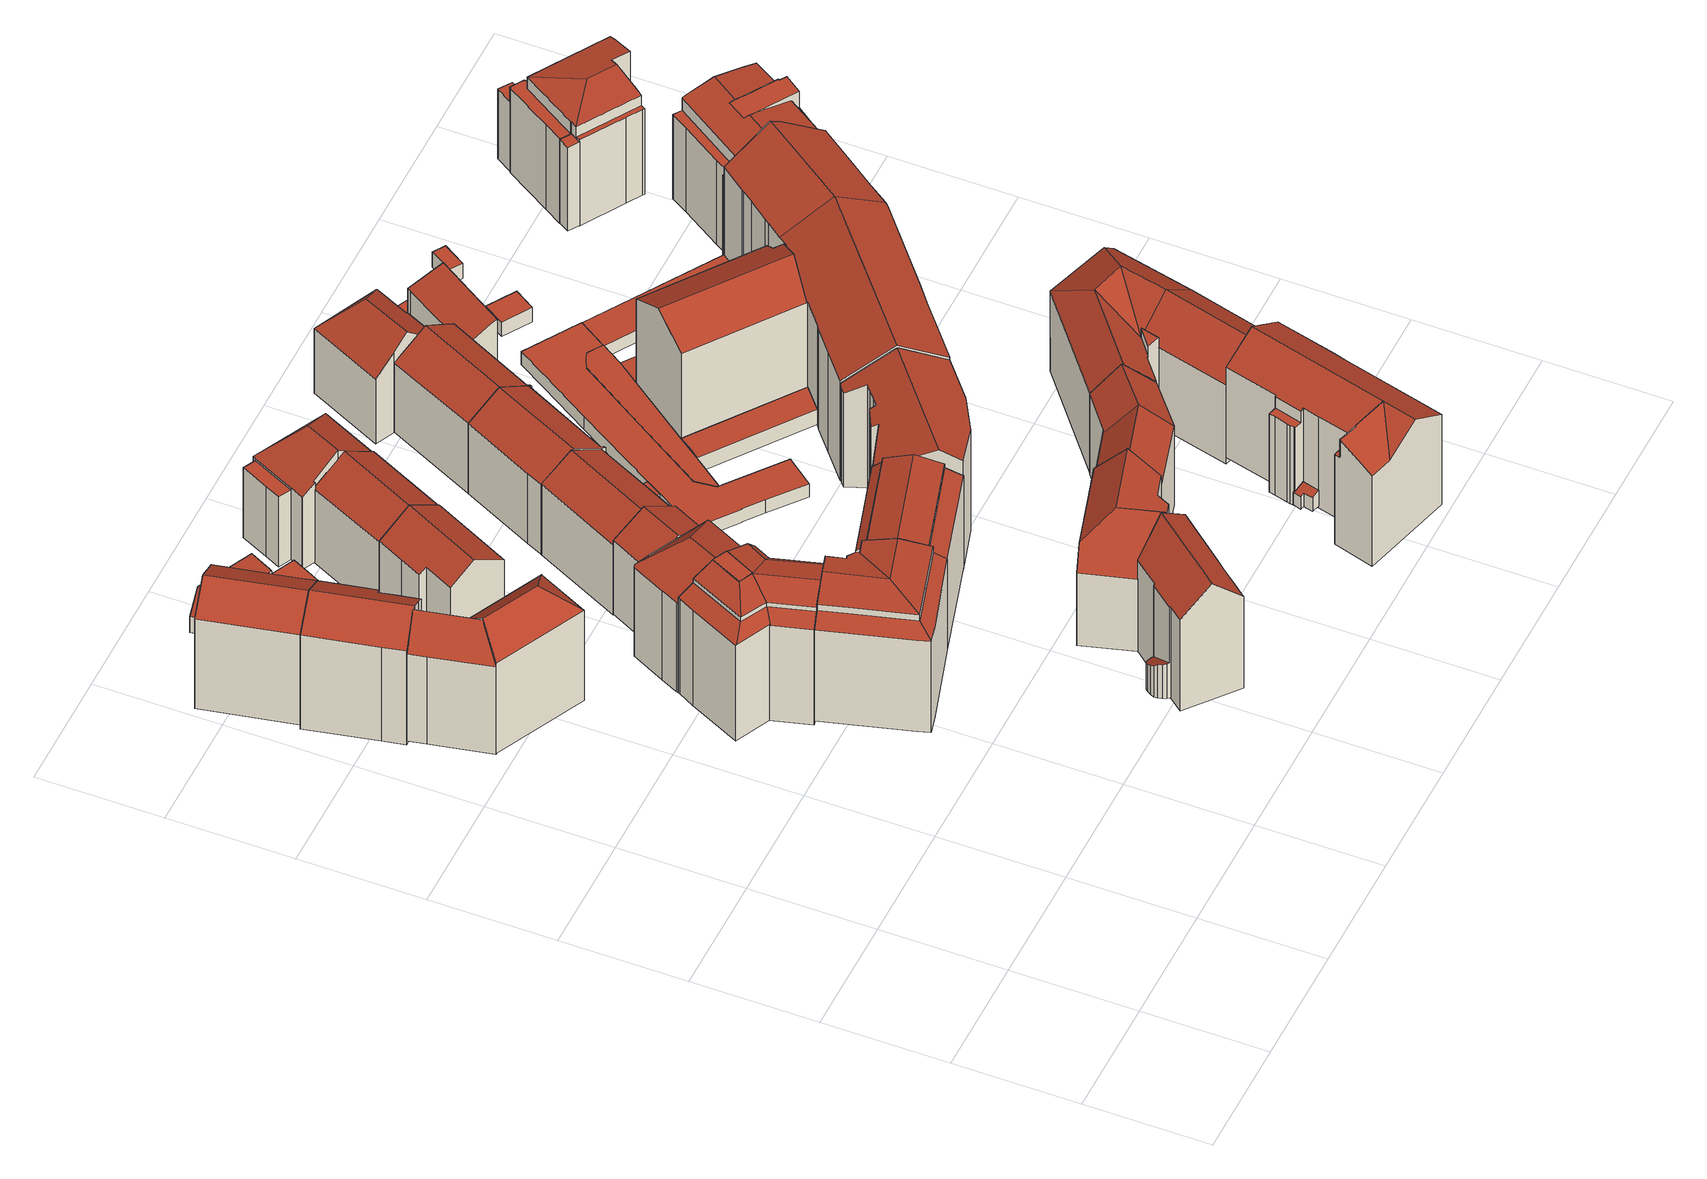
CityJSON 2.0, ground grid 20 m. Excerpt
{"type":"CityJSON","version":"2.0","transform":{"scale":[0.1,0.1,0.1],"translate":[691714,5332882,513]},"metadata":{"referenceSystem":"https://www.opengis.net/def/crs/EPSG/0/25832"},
"CityObjects":{
"building1":{"type":"Building","attributes":{"Gemeindeschluessel":"09162000","HoeheDach":"536.897","HoeheGrund":"514.763","Methode":"2000","NiedrigsteTraufeDesGebaeudes":"532.019","Geometrietyp2DReferenz":"3000","function":"31001_9998","roofType":"3100","measuredHeight":22.13,"storeysAboveGround":6},"geometry":[{"type":"MultiSurface","lod":"2","boundaries":[[[0,1,2,3]],[[4,2,1,5,6,7,8]],[[9,10,11,12]],[[13,14,10,9]],[[12,11,15,16]],[[16,15,5,1,0]],[[17,13,9,12,16,0,3,18,19]],[[5,15,11,10,14,6]],[[19,8,7,17]],[[17,7,6,14,13]],[[18,4,8,19]],[[3,2,4,18]]],"semantics":{"surfaces":[{"type":"WallSurface"},{"type":"RoofSurface"},{"type":"GroundSurface"}],"values":[0,1,0,0,0,0,2,1,0,0,0,0]}}]},
"building2":{"type":"Building","attributes":{"Gemeindeschluessel":"09162000","HoeheDach":"536.087","HoeheGrund":"514.000","Methode":"1000","NiedrigsteTraufeDesGebaeudes":"532.556","Geometrietyp2DReferenz":"3000","function":"31001_1000","roofType":"3100","measuredHeight":22.09,"storeysAboveGround":6},"geometry":[{"type":"MultiSurface","lod":"2","boundaries":[[[20,21,22,23]],[[24,25,26,27]],[[28,29,30,31]],[[32,33,34,35,36,37]],[[20,38,39,40,41,21]],[[42,43,44,22,21,41,33,32]],[[27,26,45,46]],[[47,43,42,48]],[[35,34,25,24]],[[46,28,31,39,38,20,23,49,47,48,37,36,35,24,27]],[[41,40,30,29,45,26,25,34,33]],[[46,45,29,28]],[[47,49,23,22,44,43]],[[31,30,40,39]],[[48,42,32,37]]],"semantics":{"surfaces":[{"type":"WallSurface"},{"type":"RoofSurface"},{"type":"GroundSurface"}],"values":[0,0,0,0,0,1,0,0,0,2,1,0,0,0,0]}}]},
"building3":{"type":"Building","attributes":{"Gemeindeschluessel":"09162000","HoeheDach":"535.970","HoeheGrund":"514.757","Methode":"1000","NiedrigsteTraufeDesGebaeudes":"532.513","Geometrietyp2DReferenz":"3000","function":"31001_1000","roofType":"3100","measuredHeight":21.21,"storeysAboveGround":6},"geometry":[{"type":"MultiSurface","lod":"2","boundaries":[[[50,32,51,52]],[[51,32,53,54,34]],[[55,52,51,34,56]],[[57,56,34,54]],[[57,54,53,58,59]],[[55,59,58,50,52]],[[59,55,56,57]],[[53,32,50,58]]],"semantics":{"surfaces":[{"type":"RoofSurface"},{"type":"WallSurface"},{"type":"GroundSurface"}],"values":[0,1,0,1,2,1,1,1]}}]},
"building4":{"type":"Building","attributes":{"Gemeindeschluessel":"09162000","HoeheDach":"537.182","HoeheGrund":"515.040","Methode":"1000","NiedrigsteTraufeDesGebaeudes":"532.743","Geometrietyp2DReferenz":"3000","function":"31001_9998","roofType":"3200","measuredHeight":22.14,"storeysAboveGround":4},"geometry":[{"type":"MultiSurface","lod":"2","boundaries":[[[60,61,62,63,64,65,66]],[[66,67,68,60]],[[61,69,70,62]],[[60,68,69,61]],[[68,71,72,70,69]],[[71,73,74,72]],[[68,67,73,71]],[[70,72,74,64,63,62]],[[73,67,66,65,64,74]]],"semantics":{"surfaces":[{"type":"GroundSurface"},{"type":"WallSurface"},{"type":"RoofSurface"}],"values":[0,1,1,1,2,2,2,1,1]}}]},
"building5":{"type":"Building","attributes":{"Gemeindeschluessel":"09162000","HoeheDach":"537.230","HoeheGrund":"514.926","Methode":"2000","NiedrigsteTraufeDesGebaeudes":"533.669","Geometrietyp2DReferenz":"3000","function":"31001_1000","roofType":"3100","measuredHeight":22.3,"storeysAboveGround":6},"geometry":[{"type":"MultiSurface","lod":"2","boundaries":[[[75,76,77,78]],[[79,80,81,82,83,84,85,86,87,88,89]],[[90,91,92,93,94]],[[95,96,97,98]],[[99,88,87,97]],[[93,100,101,102,94]],[[86,85,103,98]],[[104,105,106,107]],[[90,94,102,107,108]],[[109,110,84,83]],[[76,75,92,91]],[[97,87,86,98]],[[105,95,98,106]],[[111,112,113,114]],[[103,85,84,110]],[[78,77,80,79]],[[109,83,82,115]],[[93,92,75,78,79,89,111,114,100]],[[114,113,96,95,105,104,101,100]],[[111,89,88,99,112]],[[106,98,109,115]],[[101,104,107,102]],[[98,103,110,109]],[[107,106,115,108]],[[108,115,82,81]],[[76,91,90,108,81,80,77]],[[96,113,112,99,97]]],"semantics":{"surfaces":[{"type":"WallSurface"},{"type":"RoofSurface"},{"type":"GroundSurface"}],"values":[0,0,0,1,1,0,0,0,1,0,0,1,1,0,1,0,1,2,0,0,1,1,0,0,0,1,1]}}]},
"building6":{"type":"Building","attributes":{"Gemeindeschluessel":"09162000","HoeheDach":"536.987","HoeheGrund":"515.660","Methode":"2000","NiedrigsteTraufeDesGebaeudes":"533.728","Geometrietyp2DReferenz":"3000","function":"31001_1000","roofType":"3100","measuredHeight":21.33,"storeysAboveGround":6},"geometry":[{"type":"MultiSurface","lod":"2","boundaries":[[[116,117,118,119,120,101]],[[118,121,122,123,124,125]],[[126,127,122,121,118,117]],[[128,125,129,130,131,132]],[[119,118,125,128,132,120]],[[133,134,135,136]],[[130,129,137,138,139,135,134,140,131]],[[141,140,134,133]],[[142,123,122,127,143,144,145,146,147]],[[137,148,147,146,149,150]],[[151,142,147,148,137,129]],[[152,153,143,127,126,117]],[[136,135,139,154]],[[101,120,132,131,140,141,155,156,157]],[[158,152,117,116,101,157]],[[124,123,142,151,129,125]],[[138,137,150,159,154,139]],[[153,152,158,157,156,155,141,133,136,154,159,150,149,146,145,144,143]]],"semantics":{"surfaces":[{"type":"RoofSurface"},{"type":"WallSurface"},{"type":"GroundSurface"}],"values":[0,1,0,0,1,1,0,1,1,1,0,1,1,1,1,0,1,2]}}]},
"building7":{"type":"Building","attributes":{"Gemeindeschluessel":"09162000","HoeheDach":"516.290","HoeheGrund":"513.870","Methode":"1000","NiedrigsteTraufeDesGebaeudes":"516.290","Geometrietyp2DReferenz":"3000","function":"31001_2000","roofType":"1000","measuredHeight":2.42},"geometry":[{"type":"MultiSurface","lod":"2","boundaries":[[[160,161,162,163]],[[164,165,166,167]],[[168,169,165,164]],[[170,166,165,169,162,161,171,172]],[[173,170,172,174]],[[163,162,169,168]],[[174,172,171,175]],[[163,168,164,167,173,174,175,160]],[[175,171,161,160]],[[173,167,166,170]]],"semantics":{"surfaces":[{"type":"WallSurface"},{"type":"RoofSurface"},{"type":"GroundSurface"}],"values":[0,0,0,1,0,0,0,2,0,0]}}]},
"building8":{"type":"Building","attributes":{"Gemeindeschluessel":"09162000","HoeheDach":"517.380","HoeheGrund":"514.873","Methode":"2000","NiedrigsteTraufeDesGebaeudes":"517.380","Geometrietyp2DReferenz":"3000","function":"31001_2000","roofType":"1000","measuredHeight":2.51},"geometry":[{"type":"MultiSurface","lod":"2","boundaries":[[[176,177,178,179]],[[180,181,182,183]],[[178,177,182,181,184,185]],[[186,187,180,183,176,179]],[[187,184,181,180]],[[186,185,184,187]],[[179,178,185,186]],[[183,182,177,176]]],"semantics":{"surfaces":[{"type":"WallSurface"},{"type":"RoofSurface"},{"type":"GroundSurface"}],"values":[0,0,1,2,0,0,0,0]}}]},
"building9":{"type":"Building","attributes":{"Gemeindeschluessel":"09162000","HoeheDach":"536.790","HoeheGrund":"514.929","Methode":"2000","NiedrigsteTraufeDesGebaeudes":"532.441","Geometrietyp2DReferenz":"3000","function":"31001_1000","roofType":"3200","measuredHeight":21.86,"storeysAboveGround":6},"geometry":[{"type":"MultiSurface","lod":"2","boundaries":[[[188,189,190,191,192]],[[193,194,195,196]],[[197,198,199,200,195,194,201]],[[202,203,200,199,204]],[[198,191,190,204,199]],[[205,206,207,89]],[[207,206,192,191,198,197]],[[79,193,196,203,202,189,188,205,89]],[[79,89,207,197,201]],[[188,192,206,205]],[[202,204,190,189]],[[79,201,194,193]],[[196,195,200,203]]],"semantics":{"surfaces":[{"type":"WallSurface"},{"type":"RoofSurface"},{"type":"GroundSurface"}],"values":[0,0,1,0,1,0,1,2,0,0,0,0,0]}}]},
"building10":{"type":"Building","attributes":{"Gemeindeschluessel":"09162000","HoeheDach":"518.102","HoeheGrund":"514.985","Methode":"2000","NiedrigsteTraufeDesGebaeudes":"517.898","Geometrietyp2DReferenz":"3000","function":"31001_2000","roofType":"1000","measuredHeight":3.12,"storeysAboveGround":1},"geometry":[{"type":"MultiSurface","lod":"2","boundaries":[[[208,209,210,211]],[[212,213,214,215]],[[211,210,216,217]],[[215,214,218,219]],[[220,221,222,223]],[[219,218,209,208]],[[223,222,213,212]],[[217,216,221,220]],[[221,216,213,222]],[[219,208,211,217,220,223,212,215]],[[210,209,218,214,213,216]]],"semantics":{"surfaces":[{"type":"WallSurface"},{"type":"RoofSurface"},{"type":"GroundSurface"}],"values":[0,0,0,0,0,0,0,0,1,2,1]}}]},
"building11":{"type":"Building","attributes":{"Gemeindeschluessel":"09162000","HoeheDach":"533.094","HoeheGrund":"513.880","Methode":"1000","NiedrigsteTraufeDesGebaeudes":"529.509","Geometrietyp2DReferenz":"3000","function":"31001_1000","roofType":"3100","measuredHeight":19.21,"storeysAboveGround":5},"geometry":[{"type":"MultiSurface","lod":"2","boundaries":[[[224,225,226,168]],[[227,228,229,230,163,231]],[[232,233,234,235,224,168,163,230,229]],[[236,228,227,237]],[[233,232,236,237,238,234]],[[229,228,236,232]],[[237,227,231,226,225,239,238]],[[168,226,231,163]],[[234,238,239,235]],[[235,239,225,224]]],"semantics":{"surfaces":[{"type":"WallSurface"},{"type":"GroundSurface"},{"type":"RoofSurface"}],"values":[0,0,1,2,0,0,2,0,0,0]}}]},
"building12":{"type":"Building","attributes":{"Gemeindeschluessel":"09162000","HoeheDach":"517.381","HoeheGrund":"514.829","Methode":"1000","NiedrigsteTraufeDesGebaeudes":"517.381","Geometrietyp2DReferenz":"3000","function":"31001_2000","roofType":"1000","measuredHeight":2.55},"geometry":[{"type":"MultiSurface","lod":"2","boundaries":[[[240,241,182,242]],[[243,242,182,181]],[[244,245,241,240]],[[241,245,181,182]],[[243,244,240,242]],[[243,181,245,244]]],"semantics":{"surfaces":[{"type":"WallSurface"},{"type":"RoofSurface"},{"type":"GroundSurface"}],"values":[0,0,0,1,2,0]}}]},
"building13":{"type":"Building","attributes":{"Gemeindeschluessel":"09162000","HoeheDach":"538.991","HoeheGrund":"516.060","Methode":"2000","NiedrigsteTraufeDesGebaeudes":"519.918","Geometrietyp2DReferenz":"3000","function":"31001_1000","roofType":"3100","measuredHeight":22.93,"storeysAboveGround":6},"geometry":[{"type":"MultiSurface","lod":"2","boundaries":[[[246,247,248,249]],[[250,251,252,253,254,255]],[[256,257,258,259,252,251,250,260,261,262,263,264]],[[265,266,267,268,269,270]],[[250,255,271,272,273,274,260]],[[275,276,265,270,277,278]],[[279,280,247,246]],[[249,248,281,282]],[[283,261,260,274]],[[284,285,286,287]],[[288,289,290,291]],[[275,278,292,293]],[[294,295,273,272]],[[266,265,276,275,293,296,297,298,299,300,301,288,291,284,287,279,246,249,282,294,272,271,255,254,253,302,267]],[[292,278,277,270,269,268,259,258,257,256]],[[291,290,285,284]],[[282,281,295,294]],[[289,303,283,274,273,295,281,248,247,280,286,285,290]],[[301,303,289,288]],[[296,293,292,256,264,297]],[[287,286,280,279]],[[259,268,267,302,253,252]],[[300,299,262,261,283,303,301]],[[264,263,262,299,298,297]]],"semantics":{"surfaces":[{"type":"WallSurface"},{"type":"RoofSurface"},{"type":"GroundSurface"}],"values":[0,0,1,0,0,0,0,0,0,0,0,0,0,2,1,0,0,1,0,0,0,0,0,0]}}]},
"building14":{"type":"Building","attributes":{"Gemeindeschluessel":"09162000","HoeheDach":"533.007","HoeheGrund":"515.042","Methode":"1000","NiedrigsteTraufeDesGebaeudes":"529.616","Geometrietyp2DReferenz":"3000","function":"31001_1000","roofType":"3100","measuredHeight":17.96,"storeysAboveGround":5},"geometry":[{"type":"MultiSurface","lod":"2","boundaries":[[[304,305,306,307,308]],[[305,309,310,306]],[[311,312,310,309,313]],[[313,309,305,304]],[[311,313,304,308]],[[308,307,312,311]],[[306,310,312,307]]],"semantics":{"surfaces":[{"type":"WallSurface"},{"type":"RoofSurface"},{"type":"GroundSurface"}],"values":[0,1,0,0,2,0,1]}}]},
"building15":{"type":"Building","attributes":{"Gemeindeschluessel":"09162000","HoeheDach":"533.030","HoeheGrund":"514.584","Methode":"2000","NiedrigsteTraufeDesGebaeudes":"529.212","Geometrietyp2DReferenz":"3000","function":"31001_1000","roofType":"3100","measuredHeight":18.45,"storeysAboveGround":5},"geometry":[{"type":"MultiSurface","lod":"2","boundaries":[[[314,315,316,317]],[[317,318,319,314]],[[320,321,319,318]],[[322,323,321,320]],[[314,319,321,323,315]],[[323,322,316,315]],[[318,317,316,322,320]]],"semantics":{"surfaces":[{"type":"GroundSurface"},{"type":"WallSurface"},{"type":"RoofSurface"}],"values":[0,1,2,2,1,1,1]}}]},
"building16":{"type":"Building","attributes":{"Gemeindeschluessel":"09162000","HoeheDach":"536.990","HoeheGrund":"515.680","Methode":"2000","NiedrigsteTraufeDesGebaeudes":"533.712","Geometrietyp2DReferenz":"3000","function":"31001_1000","roofType":"3100","measuredHeight":21.31,"storeysAboveGround":6},"geometry":[{"type":"MultiSurface","lod":"2","boundaries":[[[324,325,326,142]],[[327,328,329,330]],[[331,145,332,143,127,333,324,142,328,327,334,146]],[[143,332,145,331,146,335,336,337,338,339,340,341,342,343]],[[342,344,345,343]],[[146,334,346,335]],[[336,347,348,337]],[[325,349,344,342,341,340,339,338,350,330,329,326]],[[349,325,324,333]],[[142,326,329,328]],[[343,345,127,143]],[[334,327,330,350,348,347,346]],[[337,348,350,338]],[[127,345,344,349,333]],[[335,346,347,336]]],"semantics":{"surfaces":[{"type":"RoofSurface"},{"type":"WallSurface"},{"type":"GroundSurface"}],"values":[0,1,1,2,1,1,1,1,1,0,1,0,1,0,1]}}]},
"building17":{"type":"Building","attributes":{"Gemeindeschluessel":"09162000","HoeheDach":"538.720","HoeheGrund":"516.050","Methode":"2000","NiedrigsteTraufeDesGebaeudes":"530.339","Geometrietyp2DReferenz":"3000","function":"31001_1000","roofType":"3100","measuredHeight":22.67,"storeysAboveGround":6},"geometry":[{"type":"MultiSurface","lod":"2","boundaries":[[[351,352,353,354,355,356,357,358,359]],[[360,361,362,363]],[[364,365,366,367,351,359]],[[368,369,370,371,372,373,374,375,376,360,363,377,378,379,380,381]],[[368,355,354,369]],[[359,358,357,382,383,384]],[[376,375,374,366,365,364,361,360]],[[356,381,380,379,382,357]],[[371,370,369,354,353,352]],[[381,356,355,368]],[[362,384,383,382,379,378,377,363]],[[351,367,366,374,373,372,371,352]],[[361,364,359,384,362]]],"semantics":{"surfaces":[{"type":"RoofSurface"},{"type":"WallSurface"},{"type":"GroundSurface"}],"values":[0,1,0,2,1,0,1,1,1,1,1,1,0]}}]},
"building18":{"type":"Building","attributes":{"Gemeindeschluessel":"09162000","HoeheDach":"532.137","HoeheGrund":"514.780","Methode":"1000","NiedrigsteTraufeDesGebaeudes":"528.728","Geometrietyp2DReferenz":"3000","function":"31001_1000","roofType":"3100","measuredHeight":17.36,"storeysAboveGround":5},"geometry":[{"type":"MultiSurface","lod":"2","boundaries":[[[385,386,387,388,389]],[[390,391,392,385,389,393]],[[393,389,388,394]],[[391,395,396,397,398,392]],[[395,391,390,393,394,399,400,396]],[[392,398,397,386,385]],[[386,397,396,400,399,387]],[[394,388,387,399]]],"semantics":{"surfaces":[{"type":"RoofSurface"},{"type":"WallSurface"},{"type":"GroundSurface"}],"values":[0,1,1,1,2,0,1,1]}}]},
"building19":{"type":"Building","attributes":{"Gemeindeschluessel":"09162000","HoeheDach":"533.800","HoeheGrund":"514.764","Methode":"2000","NiedrigsteTraufeDesGebaeudes":"528.570","Geometrietyp2DReferenz":"3000","function":"31001_1000","roofType":"3200","measuredHeight":19.04,"storeysAboveGround":5},"geometry":[{"type":"MultiSurface","lod":"2","boundaries":[[[401,402,403,404,405]],[[406,407,408,409]],[[410,411,412,413]],[[414,415,416,417]],[[413,412,407,406]],[[409,408,418,419,420]],[[421,422,423,424]],[[420,419,422,421]],[[425,422,419]],[[417,416,426,427]],[[426,416,415,428,425,419,418,403,402,429]],[[414,424,423,428,415]],[[405,404,411,410]],[[427,426,429,430]],[[414,417,427,430,401,405,410,413,406,409,420,421,424]],[[430,429,402,401]],[[404,403,418,408]],[[423,422,425,428]],[[404,408,407,412,411]]],"semantics":{"surfaces":[{"type":"WallSurface"},{"type":"RoofSurface"},{"type":"GroundSurface"}],"values":[0,0,0,0,0,0,0,0,1,0,1,0,0,0,2,0,0,1,1]}}]},
"building20":{"type":"Building","attributes":{"Gemeindeschluessel":"09162000","HoeheDach":"532.118","HoeheGrund":"514.750","Methode":"1000","NiedrigsteTraufeDesGebaeudes":"528.565","Geometrietyp2DReferenz":"3000","function":"31001_1000","roofType":"3100","measuredHeight":17.37,"storeysAboveGround":5},"geometry":[{"type":"MultiSurface","lod":"2","boundaries":[[[431,432,433,434,435,436]],[[437,438,439,440]],[[441,442,443,444,445,446,447,396,448,399,394,437,440,435,434,433]],[[433,432,449,441]],[[450,451,452,453,454,455,456,449,432,431,457]],[[458,457,431,436,439,438,459]],[[441,449,456,442]],[[394,459,438,437]],[[445,453,452,446]],[[447,451,450,396]],[[443,455,454,444]],[[448,396,450,457,458,399]],[[399,458,459,394]],[[440,439,436,435]],[[444,454,453,445]],[[446,452,451,447]],[[442,456,455,443]]],"semantics":{"surfaces":[{"type":"WallSurface"},{"type":"GroundSurface"},{"type":"RoofSurface"}],"values":[0,0,1,0,2,2,0,0,0,0,0,0,0,0,0,0,0]}}]},
"building21":{"type":"Building","attributes":{"Gemeindeschluessel":"09162000","HoeheDach":"517.237","HoeheGrund":"514.837","Methode":"1000","NiedrigsteTraufeDesGebaeudes":"517.237","Geometrietyp2DReferenz":"3000","function":"31001_2000","roofType":"1000","measuredHeight":2.4,"storeysAboveGround":1},"geometry":[{"type":"MultiSurface","lod":"2","boundaries":[[[460,461,462,463]],[[464,462,461,465]],[[466,463,462,464]],[[464,465,467,466]],[[465,461,460,467]],[[467,460,463,466]]],"semantics":{"surfaces":[{"type":"RoofSurface"},{"type":"WallSurface"},{"type":"GroundSurface"}],"values":[0,1,1,2,1,1]}}]},
"building22":{"type":"Building","attributes":{"Gemeindeschluessel":"09162000","HoeheDach":"538.400","HoeheGrund":"514.940","Methode":"2000","NiedrigsteTraufeDesGebaeudes":"533.297","Geometrietyp2DReferenz":"3000","function":"31001_1000","roofType":"3100","measuredHeight":23.46,"storeysAboveGround":6},"geometry":[{"type":"MultiSurface","lod":"2","boundaries":[[[468,469,470,471,472,473]],[[474,475,476,477]],[[478,479,480,481]],[[482,483,475,474]],[[484,485,486,487]],[[488,489,490,491]],[[477,476,492,493]],[[494,495,496,497,498,499,500,501]],[[502,503,504,505,506,507,491,490]],[[499,498,503,502,490,489,472,471,470,492,476,475,483,508,509,510,500]],[[511,509,508,512]],[[500,510,509,511,513,501]],[[481,480,485,484]],[[512,508,483,482]],[[473,472,489,488]],[[487,486,497,496]],[[505,504,479,478]],[[493,492,470,469]],[[478,481,484,487,496,495,494,501,513,511,512,482,474,477,493,469,468,473,488,491,507,506,505]],[[497,486,485,480,479,504,503,498]]],"semantics":{"surfaces":[{"type":"WallSurface"},{"type":"RoofSurface"},{"type":"GroundSurface"}],"values":[0,0,0,0,0,0,0,0,0,1,0,0,0,0,0,0,0,0,2,1]}}]},
"building23":{"type":"Building","attributes":{"Gemeindeschluessel":"09162000","HoeheDach":"536.620","HoeheGrund":"515.970","Methode":"2000","NiedrigsteTraufeDesGebaeudes":"531.572","Geometrietyp2DReferenz":"3000","function":"31001_1000","roofType":"3100","measuredHeight":20.65,"storeysAboveGround":5},"geometry":[{"type":"MultiSurface","lod":"2","boundaries":[[[514,515,516,517]],[[518,519,520,521]],[[521,520,516,515,522]],[[523,524,381,380,379,525,514,517,526,527]],[[380,381,528,529,530,379]],[[524,523,527,519,518,531]],[[530,522,515,514,525,379]],[[524,531,528,381]],[[529,521,522,530]],[[519,527,526,517,516,520]],[[528,531,518,521,529]]],"semantics":{"surfaces":[{"type":"WallSurface"},{"type":"RoofSurface"},{"type":"GroundSurface"}],"values":[0,1,1,2,0,0,0,0,1,0,1]}}]},
"building24":{"type":"Building","attributes":{"Gemeindeschluessel":"09162000","HoeheDach":"520.660","HoeheGrund":"517.610","Methode":"1000","NiedrigsteTraufeDesGebaeudes":"520.007","Geometrietyp2DReferenz":"3000","function":"31001_1000","roofType":"2100","measuredHeight":3.05,"storeysAboveGround":1},"geometry":[{"type":"MultiSurface","lod":"2","boundaries":[[[532,533,534,535]],[[536,537,538,539]],[[540,541,537,536]],[[532,535,542,543,544,540,536,539]],[[538,537,541,545,546,547,534,533]],[[543,546,545,544]],[[535,534,547,542]],[[539,538,533,532]],[[544,545,541,540]],[[542,547,546,543]]],"semantics":{"surfaces":[{"type":"WallSurface"},{"type":"GroundSurface"},{"type":"RoofSurface"}],"values":[0,0,0,1,2,0,0,0,0,0]}}]},
"building25":{"type":"Building","attributes":{"Gemeindeschluessel":"09162000","HoeheDach":"532.139","HoeheGrund":"514.840","Methode":"1000","NiedrigsteTraufeDesGebaeudes":"528.549","Geometrietyp2DReferenz":"3000","function":"31001_1000","roofType":"3100","measuredHeight":17.3,"storeysAboveGround":5},"geometry":[{"type":"MultiSurface","lod":"2","boundaries":[[[431,548,549,436]],[[550,551,432,433]],[[552,553,554,555]],[[434,433,432,431,436,435]],[[548,556,557,558,559,549]],[[552,555,551,550]],[[557,556,554,553]],[[432,551,555,554,556,548,431]],[[435,436,549,559]],[[552,550,433,434,435,559,558,557,553]]],"semantics":{"surfaces":[{"type":"RoofSurface"},{"type":"WallSurface"},{"type":"GroundSurface"}],"values":[0,1,1,1,1,1,1,0,1,2]}}]},
"building26":{"type":"Building","attributes":{"Gemeindeschluessel":"09162000","HoeheDach":"538.650","HoeheGrund":"517.164","Methode":"2000","NiedrigsteTraufeDesGebaeudes":"532.740","Geometrietyp2DReferenz":"3000","function":"31001_1000","roofType":"3100","measuredHeight":21.49,"storeysAboveGround":4},"geometry":[{"type":"MultiSurface","lod":"2","boundaries":[[[560,561,562,563]],[[564,565,566,567,568,569]],[[565,570,571,572,573,574,566]],[[575,576,577]],[[578,572,571,579]],[[580,581,582,583]],[[584,585,586,587]],[[588,589,590,591]],[[580,592,593,594,577,576,595,581]],[[564,569,596,597,598,592,580,583,599,600,601,602,603,560,563,584,587,578,579,604]],[[605,606,562,561,607,608,609,610]],[[574,573,586,585,611,612,613,582,581,595,614]],[[591,615,616,588]],[[600,610,609,601]],[[574,614,575,577,594]],[[605,612,611,606]],[[598,597,589,588,616]],[[578,587,586,573,572]],[[602,608,607,603]],[[598,616,593,592]],[[596,569,568,615,591,590]],[[596,590,589,597]],[[600,599,613,612,605,610]],[[565,564,604,570]],[[574,594,593,616,615,568,567]],[[575,614,595,576]],[[566,574,567]],[[584,563,562,606,611,585]],[[579,571,570,604]],[[583,582,613,599]],[[601,609,608,602]],[[603,607,561,560]]],"semantics":{"surfaces":[{"type":"WallSurface"},{"type":"RoofSurface"},{"type":"GroundSurface"}],"values":[0,0,1,1,0,0,0,1,0,2,1,1,0,0,0,0,0,0,0,0,0,0,0,0,1,0,1,0,0,0,0,0]}}]},
"building27":{"type":"Building","attributes":{"Gemeindeschluessel":"09162000","HoeheDach":"517.144","HoeheGrund":"514.470","Methode":"2000","NiedrigsteTraufeDesGebaeudes":"517.142","Geometrietyp2DReferenz":"3000","function":"31001_2000","roofType":"1000","measuredHeight":2.67},"geometry":[{"type":"MultiSurface","lod":"2","boundaries":[[[617,618,619,620,621,622,623,624]],[[625,626,627,628,629,630]],[[631,632,633,634,635,636]],[[637,638,636,635]],[[639,640,641,642]],[[643,644,645,646,647,648]],[[649,640,639,650,628,627]],[[633,632,624,623]],[[651,652,653,654,619,618,617,624,632,631,636,638,655,656,657,641,640,649,627,626,625,645,644,643]],[[642,658,659,660,637,635,634,633,623,622,621,620,661,662,663,664,648,647,646,630,629,628,650,639]],[[664,663,662,653,652,651,643,648]],[[646,645,625,630]],[[620,619,654,661]],[[637,660,659,656,655,638]],[[661,654,653,662]],[[658,642,641,657,656,659]]],"semantics":{"surfaces":[{"type":"WallSurface"},{"type":"RoofSurface"},{"type":"GroundSurface"}],"values":[0,0,0,0,0,0,0,0,1,2,0,0,0,0,0,0]}}]},
"building28":{"type":"Building","attributes":{"Gemeindeschluessel":"09162000","HoeheDach":"517.160","HoeheGrund":"514.290","Methode":"1000","NiedrigsteTraufeDesGebaeudes":"517.160","Geometrietyp2DReferenz":"3000","function":"51009_1610","roofType":"1000","measuredHeight":2.87},"geometry":[{"type":"MultiSurface","lod":"2","boundaries":[[[665,666,667,668]],[[668,667,669,670]],[[671,672,673,674]],[[675,676,677,678]],[[679,680,675,678,665,668,670,681,682,683,671,674]],[[679,684,685,680]],[[686,687,672,671,683,682]],[[674,673,684,679]],[[678,677,666,665]],[[669,688,686,682,681,670]],[[680,685,676,675]],[[667,666,677,676,685,684,673,672,687,686,688,669]]],"semantics":{"surfaces":[{"type":"WallSurface"},{"type":"GroundSurface"},{"type":"RoofSurface"}],"values":[0,0,0,0,1,0,0,0,0,0,0,2]}}]},
"building29":{"type":"Building","attributes":{"Gemeindeschluessel":"09162000","HoeheDach":"517.282","HoeheGrund":"514.270","Methode":"1000","NiedrigsteTraufeDesGebaeudes":"517.282","Geometrietyp2DReferenz":"3000","function":"51009_1610","roofType":"1000","measuredHeight":3.01},"geometry":[{"type":"MultiSurface","lod":"2","boundaries":[[[689,690,691,675,692,678]],[[693,694,695,696]],[[696,695,689,678]],[[697,694,693,698,675,691]],[[695,694,697,691,690,689]],[[696,678,692,675,698,693]]],"semantics":{"surfaces":[{"type":"WallSurface"},{"type":"RoofSurface"},{"type":"GroundSurface"}],"values":[0,0,0,0,1,2]}}]},
"building30":{"type":"Building","attributes":{"Gemeindeschluessel":"09162000","HoeheDach":"532.860","HoeheGrund":"514.700","Methode":"2000","NiedrigsteTraufeDesGebaeudes":"527.470","Geometrietyp2DReferenz":"3000","function":"31001_1000","roofType":"3200","measuredHeight":18.16,"storeysAboveGround":3},"geometry":[{"type":"MultiSurface","lod":"2","boundaries":[[[699,700,701,702]],[[703,702,701,704,705,706]],[[707,708,709,710]],[[711,712,713,714]],[[715,716,710,709,717,718]],[[715,718,719,720]],[[707,721,714,713,722,708]],[[721,707,710,716,715,720,699,702,703,706,723,711,714]],[[705,704,724,712,725]],[[723,725,712,711]],[[706,705,725,723]],[[720,719,700,699]],[[724,722,713,712]],[[701,700,719,718,717,709,708,722,724,704]]],"semantics":{"surfaces":[{"type":"WallSurface"},{"type":"GroundSurface"},{"type":"RoofSurface"}],"values":[0,0,0,0,0,0,0,1,2,0,0,0,2,2]}}]},
"building31":{"type":"Building","attributes":{"Gemeindeschluessel":"09162000","HoeheDach":"536.450","HoeheGrund":"515.927","Methode":"2000","NiedrigsteTraufeDesGebaeudes":"531.000","Geometrietyp2DReferenz":"3000","function":"31001_9998","roofType":"3100","measuredHeight":20.52,"storeysAboveGround":4},"geometry":[{"type":"MultiSurface","lod":"2","boundaries":[[[726,727,728,729]],[[730,731,726,729,732,733]],[[734,735,727,726]],[[728,727,735]],[[736,737,738,730,733]],[[738,739,731,730]],[[740,741,742,743]],[[736,733,732,744]],[[745,746,747,742,741]],[[748,749,734,726,746,745]],[[739,738,737,750,751]],[[752,753,747,746]],[[754,749,748,755]],[[731,752,726]],[[739,751,753,752,731]],[[751,750,743,742,747,753]],[[740,755,748,745,741]],[[752,746,726]],[[754,744,732,729,728,735,734,749]],[[737,736,744,754,755,740,743,750]]],"semantics":{"surfaces":[{"type":"WallSurface"},{"type":"RoofSurface"},{"type":"GroundSurface"}],"values":[0,1,0,1,0,1,0,0,1,1,0,1,0,1,1,0,0,1,0,2]}}]},
"building32":{"type":"Building","attributes":{"Gemeindeschluessel":"09162000","HoeheDach":"524.680","HoeheGrund":"515.000","Methode":"1000","NiedrigsteTraufeDesGebaeudes":"522.982","Geometrietyp2DReferenz":"3000","function":"31001_1000","roofType":"2100","measuredHeight":9.68,"storeysAboveGround":2},"geometry":[{"type":"MultiSurface","lod":"2","boundaries":[[[756,757,758,759,760,761,762]],[[762,763,764,756]],[[761,765,763,762]],[[760,766,765,761]],[[767,764,763,765,766,768,769]],[[769,768,766,760,759,758]],[[757,756,764,767,769,758]]],"semantics":{"surfaces":[{"type":"GroundSurface"},{"type":"WallSurface"},{"type":"RoofSurface"}],"values":[0,1,1,1,2,1,1]}}]},
"building33":{"type":"Building","attributes":{"Gemeindeschluessel":"09162000","HoeheDach":"517.176","HoeheGrund":"514.306","Methode":"1000","NiedrigsteTraufeDesGebaeudes":"517.176","Geometrietyp2DReferenz":"3000","function":"51009_1610","roofType":"1000","measuredHeight":2.87},"geometry":[{"type":"MultiSurface","lod":"2","boundaries":[[[770,771,772,773]],[[680,679,774,775,776,770,773]],[[680,685,684,679]],[[774,777,778,775]],[[776,779,771,770]],[[775,778,779,776]],[[772,771,779,778,777,684,685]],[[773,772,685,680]],[[679,684,777,774]]],"semantics":{"surfaces":[{"type":"WallSurface"},{"type":"GroundSurface"},{"type":"RoofSurface"}],"values":[0,1,0,0,0,0,2,0,0]}}]},
"building34":{"type":"Building","attributes":{"Gemeindeschluessel":"09162000","HoeheDach":"538.850","HoeheGrund":"514.333","Methode":"2000","NiedrigsteTraufeDesGebaeudes":"533.791","Geometrietyp2DReferenz":"3000","function":"31001_1000","roofType":"3100","measuredHeight":24.52,"storeysAboveGround":4},"geometry":[{"type":"MultiSurface","lod":"2","boundaries":[[[780,781,782,783]],[[783,782,784,785]],[[680,675,786,787,788]],[[789,790,791,792]],[[793,794,787,786]],[[795,796,797,798]],[[799,800,801,802,803,793,804,805,806,807,808]],[[803,809,794,793]],[[804,693,696,805]],[[810,811,812,813,814]],[[810,814,815,816]],[[776,770,817,809,803,802]],[[795,798,818,819,820,821,822,823,696,693,675,680,773,770,776,775,774,789,792,824,825,811,810,816,826,780,783,785,827]],[[821,820,828,799,808]],[[800,813,812,829,830,791,790,831,832,801]],[[675,693,804,793,786]],[[680,788,833,773]],[[821,808,807,822]],[[825,829,812,811]],[[799,828,834,835,797,796,836,784,782,800]],[[796,795,827,836]],[[824,830,829,825]],[[819,834,828,820]],[[823,806,805,696]],[[775,776,802,801,832]],[[818,835,834,819]],[[782,781,837,815,814,813,800]],[[798,797,835,818]],[[785,784,836,827]],[[774,831,790,789]],[[775,832,831,774]],[[826,837,781,780]],[[773,833,817,770]],[[794,809,817,833,788,787]],[[792,791,830,824]],[[822,807,806,823]],[[816,815,837,826]]],"semantics":{"surfaces":[{"type":"WallSurface"},{"type":"RoofSurface"},{"type":"GroundSurface"}],"values":[0,0,0,0,1,0,1,0,0,0,0,0,2,0,1,0,0,0,0,1,0,0,0,0,0,0,1,0,0,0,0,0,0,1,0,0,0]}}]},
"building35":{"type":"Building","attributes":{"Gemeindeschluessel":"09162000","HoeheDach":"517.535","HoeheGrund":"514.950","Methode":"1000","NiedrigsteTraufeDesGebaeudes":"517.535","Geometrietyp2DReferenz":"3000","function":"31001_2000","roofType":"1000","measuredHeight":2.58},"geometry":[{"type":"MultiSurface","lod":"2","boundaries":[[[838,839,840,841,842,843]],[[844,838,843,845]],[[846,842,841,847]],[[848,840,839,849]],[[845,843,842,846]],[[847,841,840,848]],[[849,839,838,844]],[[845,846,847,848,849,844]]],"semantics":{"surfaces":[{"type":"RoofSurface"},{"type":"WallSurface"},{"type":"GroundSurface"}],"values":[0,1,1,1,1,1,1,2]}}]},
"building36":{"type":"Building","attributes":{"Gemeindeschluessel":"09162000","HoeheDach":"518.318","HoeheGrund":"515.470","Methode":"1000","NiedrigsteTraufeDesGebaeudes":"518.318","Geometrietyp2DReferenz":"3000","function":"51009_1610","roofType":"1000","measuredHeight":2.85},"geometry":[{"type":"MultiSurface","lod":"2","boundaries":[[[850,851,852,853]],[[853,854,855,850]],[[854,856,857,855]],[[851,857,856,852]],[[855,857,851,850]],[[853,852,856,854]]],"semantics":{"surfaces":[{"type":"WallSurface"},{"type":"GroundSurface"},{"type":"RoofSurface"}],"values":[0,1,0,2,0,0]}}]},
"building37":{"type":"Building","attributes":{"Gemeindeschluessel":"09162000","HoeheDach":"516.932","HoeheGrund":"514.550","Methode":"1000","NiedrigsteTraufeDesGebaeudes":"516.932","Geometrietyp2DReferenz":"3000","function":"31001_2000","roofType":"1000","measuredHeight":2.38},"geometry":[{"type":"MultiSurface","lod":"2","boundaries":[[[858,859,860,642]],[[861,862,859,858]],[[859,862,863,864,865,866,867,868,860]],[[869,870,871,865,864,863]],[[639,868,867,872]],[[869,863,862,861]],[[642,860,868,639]],[[870,869,861,858,642,639,872,873,871]],[[866,865,871,873,872,867]]],"semantics":{"surfaces":[{"type":"WallSurface"},{"type":"RoofSurface"},{"type":"GroundSurface"}],"values":[0,0,1,0,0,0,0,2,0]}}]},
"building38":{"type":"Building","attributes":{"Gemeindeschluessel":"09162000","HoeheDach":"518.279","HoeheGrund":"515.280","Methode":"3100","NiedrigsteTraufeDesGebaeudes":"518.279","Geometrietyp2DReferenz":"3000","function":"51009_1610","roofType":"1000","measuredHeight":3},"geometry":[{"type":"MultiSurface","lod":"2","boundaries":[[[874,875,876,877]],[[878,879,880,881]],[[875,878,881,876]],[[880,877,876,881]],[[879,874,877,880]],[[878,875,874,879]]],"semantics":{"surfaces":[{"type":"WallSurface"},{"type":"GroundSurface"},{"type":"RoofSurface"}],"values":[0,0,0,1,0,2]}}]},
"building39":{"type":"Building","attributes":{"Gemeindeschluessel":"09162000","HoeheDach":"532.350","HoeheGrund":"515.930","Methode":"2000","NiedrigsteTraufeDesGebaeudes":"532.350","Geometrietyp2DReferenz":"3000","function":"51009_1610","roofType":"1000","measuredHeight":16.42},"geometry":[{"type":"MultiSurface","lod":"2","boundaries":[[[882,883,884,885]],[[886,882,885,887]],[[888,883,882,886]],[[889,884,883,888]],[[887,889,888,886]],[[887,885,884,889]]],"semantics":{"surfaces":[{"type":"RoofSurface"},{"type":"WallSurface"},{"type":"GroundSurface"}],"values":[0,1,1,1,2,1]}}]},
"building40":{"type":"Building","attributes":{"Gemeindeschluessel":"09162000","HoeheDach":"535.852","HoeheGrund":"515.701","Methode":"2000","NiedrigsteTraufeDesGebaeudes":"532.400","Geometrietyp2DReferenz":"3000","function":"31001_1000","roofType":"3100","measuredHeight":20.15,"storeysAboveGround":7},"geometry":[{"type":"MultiSurface","lod":"2","boundaries":[[[890,891,892,893,894,895,896,897,898]],[[899,900,901,902,903,904]],[[905,906,907]],[[908,909,910,911]],[[912,904,903,913,914,905,907,915,916,917]],[[918,919,920,921]],[[922,914,913]],[[892,923,899,904,912,893]],[[924,925,926,927,928,929]],[[930,925,924,931,901,900,899,923,932,933,934,935,936,937,938,908,911]],[[906,939,910,909,915,907]],[[931,924,929,921,920,940]],[[935,897,896,936]],[[902,940,920,919,922,913,903]],[[929,928,918,921]],[[893,912,917,894]],[[938,937,895,894,917,916]],[[931,940,902,901]],[[936,896,895,937]],[[890,933,932,891]],[[930,941,926,925]],[[933,890,898,934]],[[934,898,897,935]],[[906,942,939]],[[927,922,919,918,928]],[[923,892,891,932]],[[908,938,916,915,909]],[[930,911,910,939,942,941]],[[922,927,926,941,942,906,905,914]]],"semantics":{"surfaces":[{"type":"RoofSurface"},{"type":"WallSurface"},{"type":"GroundSurface"}],"values":[0,1,1,1,0,1,1,1,1,2,0,1,1,0,0,1,1,1,1,1,1,1,1,1,1,1,1,1,0]}}]},
"building41":{"type":"Building","attributes":{"Gemeindeschluessel":"09162000","HoeheDach":"536.026","HoeheGrund":"515.846","Methode":"2000","NiedrigsteTraufeDesGebaeudes":"529.594","Geometrietyp2DReferenz":"3000","function":"31001_1000","roofType":"3200","measuredHeight":20.18,"storeysAboveGround":7},"geometry":[{"type":"MultiSurface","lod":"2","boundaries":[[[943,944,945,946,947]],[[948,949,950,951,952,953]],[[954,955,956,943,947,957]],[[958,959,953,952,957,947,946]],[[960,961,962,963,964,965]],[[966,950,949,967]],[[968,969,970,971]],[[951,954,957,952]],[[972,973,974,975]],[[960,968,971,976,966,967,977,959,958,972,975,978,979,980,981,982,961]],[[983,984,985,986]],[[987,945,944,988]],[[975,974,989,978]],[[972,958,946,945,987,973]],[[990,983,986,991]],[[976,971,970,956,955]],[[980,985,984,981]],[[978,989,992,979]],[[943,956,970,969,965,964,944]],[[982,993,962,961]],[[967,949,948,977]],[[988,944,964,963]],[[977,948,953,959]],[[966,976,955,954,951,950]],[[982,981,984,983,990,993]],[[960,965,969,968]],[[980,979,992,991,986,985]],[[990,991,992,989,974,973,987,988,963,962,993]]],"semantics":{"surfaces":[{"type":"RoofSurface"},{"type":"WallSurface"},{"type":"GroundSurface"}],"values":[0,0,0,1,1,1,1,1,1,2,0,1,1,1,1,1,1,1,0,1,1,1,1,1,1,1,1,0]}}]}
},
"vertices":[
[125,1056,18],[125,1056,235],[94,1023,191],[94,1023,18],[74,1120,190],[128,1058,239],[108,1156,239],[106,1156,237],[68,1148,190],[147,1165,18],[147,1165,190],[154,1135,190],[154,1135,18],[120,1159,18],[120,1159,224],[162,1093,190],[162,1093,18],[106,1156,18],[74,1120,18],[68,1148,18],
[120,1159,10],[120,1159,230],[106,1156,221],[106,1156,10],[157,1263,10],[157,1263,196],[163,1232,196],[163,1232,10],[156,1202,10],[156,1202,204],[163,1168,204],[163,1168,10],[37,1297,196],[91,1308,231],[145,1318,196],[145,1318,10],[91,1308,10],[37,1297,10],[122,1159,10],[147,1165,10],[147,1165,214],[122,1159,231],[61,1183,196],[68,1148,196],[75,1149,200],[150,1228,204],[150,1228,10],[68,1148,10],[61,1183,10],[75,1149,10],
[7,1445,196],[91,1308,230],[60,1456,230],[37,1297,18],[145,1318,18],[115,1467,195],[138,1350,196],[138,1350,18],[7,1445,18],[115,1467,18],
[239,952,20],[94,1023,20],[125,1056,20],[128,1058,20],[162,1093,20],[279,1035,20],[279,1034,20],[279,1034,198],[239,952,198],[94,1023,198],[125,1056,239],[217,1014,242],[128,1058,242],[279,1035,199],[162,1093,197],
[292,810,19],[292,810,207],[305,835,207],[305,835,19],[307,839,19],[307,839,207],[332,827,219],[332,827,227],[364,811,241],[364,811,242],[387,800,242],[387,800,241],[421,783,232],[433,777,218],[433,777,19],[254,726,208],[252,727,207],[252,727,19],[308,700,19],[308,700,208],[388,657,241],[426,668,232],[403,747,232],[362,749,241],[420,750,218],[325,639,19],[325,639,207],[308,699,208],[362,749,242],[349,646,219],[349,646,227],[330,714,227],[330,714,219],[288,735,219],[339,760,241],[339,760,242],[419,749,19],[419,749,219],[441,673,219],[441,673,19],[288,735,227],
[364,499,207],[370,480,207],[391,507,218],[364,604,218],[352,647,218],[497,537,218],[522,544,218],[522,544,230],[497,537,230],[391,507,230],[397,487,207],[528,525,207],[364,604,230],[430,570,240],[417,619,240],[405,662,240],[352,647,230],[449,644,27],[449,644,233],[454,646,232],[454,646,27],[469,633,230],[469,634,230],[467,639,230],[441,673,233],[441,673,27],[508,592,240],[528,525,27],[522,544,27],[508,592,27],[493,640,27],[493,640,230],[470,633,230],[470,633,27],[469,633,27],[483,585,240],[370,480,27],[397,487,27],[467,639,27],[405,662,27],[352,647,27],[325,639,27],[364,499,27],[469,634,27],
[283,1291,9],[283,1291,33],[279,1283,33],[279,1283,9],[201,1266,9],[201,1266,33],[179,1267,33],[179,1267,9],[258,1239,9],[258,1239,33],[157,1263,33],[205,1330,33],[145,1318,33],[157,1263,9],[145,1318,9],[205,1330,9],
[182,1424,19],[182,1424,44],[152,1421,44],[152,1421,19],[257,1449,19],[257,1449,44],[233,1400,44],[233,1400,19],[189,1481,44],[142,1471,44],[142,1471,19],[189,1481,19],
[475,865,19],[377,915,19],[377,915,195],[474,866,196],[475,865,195],[308,842,19],[308,842,195],[321,869,195],[321,869,19],[370,808,238],[394,859,238],[352,925,196],[348,924,195],[307,839,195],[354,926,19],[348,924,19],[354,926,194],[434,780,19],[434,780,195],[433,777,194],
[270,1443,20],[270,1443,49],[257,1449,49],[257,1449,20],[199,1525,20],[199,1525,51],[289,1482,51],[289,1482,20],[189,1481,49],[189,1481,20],[273,1448,49],[273,1448,20],[147,1472,20],[147,1472,49],[140,1511,51],[140,1511,20],
[241,1205,9],[241,1205,165],[258,1239,165],[328,1259,201],[378,1235,165],[378,1235,9],[328,1259,9],[279,1283,165],[315,1108,9],[266,1132,9],[228,1151,9],[252,1199,9],[315,1108,165],[266,1132,201],[228,1151,173],[252,1199,173],
[283,1376,18],[283,1376,44],[233,1400,18],[257,1449,18],[307,1425,18],[307,1425,44],
[566,238,31],[566,238,81],[572,241,77],[572,241,31],[595,238,212],[596,239,212],[629,279,211],[629,279,31],[596,239,31],[595,238,31],[584,145,260],[602,167,260],[635,207,260],[684,267,260],[594,239,210],[563,201,210],[564,200,212],[563,199,212],[545,177,212],[660,161,31],[673,176,31],[737,254,31],[737,254,213],[673,176,212],[660,161,212],[594,239,31],[590,241,31],[590,241,70],[594,239,69],[624,117,31],[640,136,31],[640,136,213],[624,117,213],[562,234,31],[562,234,85],[578,242,74],[578,242,31],[563,201,100],[556,222,31],[556,222,92],[558,228,89],[558,228,31],[557,210,31],[557,210,98],[556,216,96],[556,216,31],[622,114,213],[622,114,31],[584,242,31],[584,242,71],[584,145,31],[545,177,31],[563,199,31],[564,200,31],[563,201,31],[560,204,31],[684,267,31],[560,204,100],
[475,865,20],[475,865,167],[426,890,200],[377,915,166],[377,915,20],[508,932,166],[459,958,200],[411,984,20],[411,984,166],[508,932,20],
[378,1235,16],[279,1283,16],[340,1410,16],[439,1362,16],[439,1362,163],[378,1235,163],[390,1385,200],[328,1259,200],[340,1410,162],[279,1283,163],
[520,550,227],[680,596,227],[668,638,240],[495,634,220],[495,634,227],[656,680,227],[656,680,220],[495,634,27],[520,550,27],[520,550,220],[493,640,215],[491,649,27],[631,689,27],[652,695,27],[652,694,27],[656,680,27],[668,638,27],[680,596,27],[687,571,27],[688,570,27],[687,571,208],[688,570,207],[491,649,207],[631,689,207],[652,695,207],[680,596,220],[652,694,208],
[730,278,192],[729,281,195],[741,284,195],[762,290,195],[758,305,210],[796,316,210],[783,362,257],[724,345,257],[671,330,257],[629,279,30],[629,279,173],[606,362,174],[606,362,30],[689,265,257],[726,257,207],[737,254,191],[735,260,191],[758,305,30],[762,290,30],[741,284,30],[729,281,30],[730,278,30],[735,260,30],[737,254,30],[726,257,30],[689,265,30],[629,368,30],[711,391,30],[771,408,30],[783,362,30],[796,316,30],[771,408,210],[711,391,210],[629,368,210],
[459,958,191],[528,1099,191],[480,1123,158],[479,1123,158],[411,984,157],[459,958,18],[508,932,18],[508,932,157],[411,984,18],[479,1123,18],[576,1073,18],[577,1074,18],[577,1074,157],[576,1073,157],[480,1123,18],[528,1099,18],
[320,1419,18],[320,1419,160],[330,1440,160],[330,1440,156],[330,1440,18],[343,1519,18],[343,1519,156],[363,1509,156],[363,1509,18],[310,1450,18],[310,1450,156],[321,1474,156],[321,1474,18],[379,1390,18],[379,1390,208],[340,1410,176],[340,1410,18],[363,1509,160],[365,1513,160],[365,1513,18],[484,1455,18],[484,1455,160],[439,1362,160],[439,1362,18],[408,1448,208],[339,1407,176],[339,1407,18],[380,1390,208],[319,1417,160],[319,1417,18],
[601,1241,191],[653,1216,156],[653,1216,18],[601,1241,18],[549,1266,18],[549,1266,156],[480,1125,18],[480,1125,156],[492,1150,156],[492,1150,18],[652,1214,18],[647,1217,18],[646,1214,18],[591,1102,18],[579,1077,18],[584,1074,18],[583,1071,18],[531,1097,18],[652,1214,156],[577,1074,159],[583,1071,156],[584,1074,156],[579,1077,159],[591,1102,159],[646,1214,160],[647,1217,159],[531,1097,191],[480,1123,156],[479,1123,156],
[649,1036,42],[616,1055,42],[600,1029,42],[634,1011,42],[600,1029,18],[616,1055,18],[634,1011,18],[649,1036,18],
[772,786,19],[782,759,19],[782,759,223],[772,786,207],[771,790,205],[771,790,19],[751,732,19],[751,732,223],[761,740,223],[761,740,19],[880,674,19],[880,674,210],[832,633,210],[832,633,19],[745,739,19],[745,739,218],[826,628,19],[826,628,210],[764,593,217],[764,593,19],[778,796,19],[778,796,205],[786,802,205],[786,802,19],[772,750,223],[772,750,19],[654,687,19],[678,603,19],[687,571,19],[687,571,236],[678,603,254],[654,687,207],[652,694,203],[652,694,19],[788,800,207],[839,738,254],[886,679,210],[886,679,19],[839,738,19],[788,800,19],[717,724,214],[720,714,220],[668,699,207],[720,714,19],[717,724,19],[668,699,19],
[867,436,30],[867,436,188],[923,481,189],[923,481,30],[915,349,186],[983,406,186],[952,445,236],[888,391,236],[861,434,186],[915,349,30],[914,348,30],[861,434,30],[952,445,30],[983,406,30],[796,316,186],[783,362,236],[771,408,186],[914,348,186],
[963,177,46],[963,177,70],[967,190,70],[967,190,46],[966,160,46],[966,160,72],[970,175,72],[970,175,46],[979,156,46],[979,156,77],[970,190,46],[969,188,46],[986,183,46],[986,183,77],[969,188,71],[970,190,71],
[671,1384,191],[618,1409,155],[654,1217,18],[654,1217,156],[648,1220,18],[718,1362,18],[718,1362,160],[648,1220,160],[693,1374,176],[693,1374,18],[671,1384,18],[618,1409,18],
[978,223,42],[978,223,197],[980,232,197],[980,232,42],[1055,2,42],[1055,2,220],[999,17,256],[942,32,220],[904,42,220],[904,42,42],[1098,164,220],[1105,189,220],[1130,285,220],[1074,300,256],[1014,73,256],[957,88,197],[957,91,197],[954,89,197],[1130,285,42],[1105,189,42],[963,94,42],[963,94,223],[979,156,223],[979,156,42],[996,228,42],[996,228,221],[1018,315,221],[1018,315,42],[929,95,220],[932,105,220],[923,107,220],[920,98,220],[953,88,42],[953,88,256],[954,89,256],[957,91,220],[923,107,42],[932,105,42],[929,95,42],[986,183,42],[969,188,42],[970,190,42],[971,197,42],[972,201,42],[1098,164,42],[982,184,197],[994,229,197],[972,201,197],[971,197,197],[970,190,197],[969,188,197],[994,229,220],[982,184,220],[986,183,223],[957,88,220],[920,98,256],[929,95,256],
[683,941,41],[687,938,41],[771,872,41],[771,872,15],[687,938,15],[683,941,15],[682,942,15],[682,942,41],[733,1170,41],[785,1254,41],[814,1301,41],[814,1301,15],[785,1254,15],[733,1170,15],[680,944,41],[680,943,41],[680,943,15],[680,944,15],[676,978,15],[676,978,41],[820,1204,15],[820,1204,41],[900,1247,15],[900,1247,41],[871,1201,41],[871,1201,15],[594,940,41],[622,989,41],[650,1036,41],[650,1036,15],[622,989,15],[594,940,15],[878,1261,41],[878,1261,15],[653,894,41],[654,894,41],[683,871,41],[737,828,41],[846,1216,41],[847,1216,41],[850,1215,41],[850,1215,15],[847,1216,15],[846,1216,15],[737,828,15],[683,871,15],[654,894,15],[653,894,15],
[682,942,13],[682,942,42],[680,943,42],[680,943,13],[676,978,42],[676,978,13],[847,1216,13],[847,1216,42],[871,1201,42],[871,1201,13],[745,1027,13],[745,1027,42],[719,991,42],[719,991,13],[848,1165,13],[821,1129,13],[749,1093,13],[820,1204,13],[835,1211,13],[848,1165,42],[821,1129,42],[820,1204,42],[835,1211,42],[749,1093,42],
[719,991,43],[729,1004,43],[745,1027,43],[729,1004,13],[909,906,13],[909,906,43],[874,876,43],[874,876,13],[751,1023,43],[751,1023,13],
[694,1377,17],[694,1377,147],[693,1374,147],[693,1374,17],[641,1399,17],[641,1399,199],[618,1409,176],[618,1409,17],[722,1437,17],[722,1437,148],[725,1436,145],[725,1436,17],[644,1543,17],[644,1543,145],[748,1494,146],[748,1494,17],[709,1401,17],[719,1423,17],[719,1423,145],[709,1401,145],[706,1403,147],[706,1403,17],[746,1491,17],[746,1491,149],[587,1424,17],[678,1478,199],[587,1424,145],
[1056,461,185],[1056,461,205],[1048,431,205],[1048,431,185],[1074,300,234],[1113,448,234],[1048,431,186],[1018,315,186],[1026,437,185],[1026,437,205],[1018,315,29],[1130,285,29],[1130,285,186],[1170,434,186],[924,481,29],[924,481,186],[1087,614,186],[1087,614,29],[1048,431,29],[954,443,234],[1072,539,234],[1088,614,187],[983,406,188],[1023,438,187],[1206,569,29],[1206,569,180],[1130,525,234],[1188,576,196],[1023,438,29],[983,406,29],
[789,1327,20],[780,1332,20],[736,1353,20],[739,1357,20],[807,1468,20],[810,1473,20],[861,1441,20],[861,1441,117],[789,1327,117],[810,1473,100],[807,1468,100],[780,1332,114],[739,1357,100],[736,1353,100],
[981,990,13],[981,990,42],[991,1004,42],[991,1004,13],[1036,1027,13],[1029,1018,13],[999,977,13],[1036,1027,42],[1029,1018,42],[999,977,42],
[1157,922,13],[1157,922,213],[1130,884,214],[1130,884,13],[1127,880,213],[1127,880,13],[745,1027,210],[782,1077,246],[821,1129,208],[1059,1058,13],[1059,1058,212],[1071,1075,212],[1071,1075,13],[908,907,210],[956,948,246],[999,773,13],[999,773,214],[967,747,214],[967,747,13],[839,738,258],[1072,936,258],[1010,993,211],[999,977,213],[994,980,210],[909,906,211],[874,876,211],[866,870,211],[831,840,210],[786,802,210],[994,980,218],[1186,1069,13],[1130,1103,13],[1130,1103,231],[1171,1078,259],[1186,1069,248],[1228,1019,212],[1228,1019,13],[981,990,218],[932,717,13],[887,679,13],[886,679,13],[786,802,13],[831,840,13],[866,870,13],[1074,1079,13],[1104,1119,13],[1187,963,13],[1126,879,13],[886,679,215],[1104,1119,213],[1074,1079,212],[1036,1027,211],[1029,1018,211],[991,1004,208],[887,679,214],[932,717,214],[1126,879,213],[1187,963,213],
[807,1468,45],[810,1473,45],[861,1441,45],[877,1467,45],[806,1502,45],[790,1476,45],[807,1468,19],[790,1476,19],[806,1502,19],[877,1467,19],[861,1441,19],[810,1473,19],
[888,1317,25],[888,1317,53],[844,1344,53],[844,1344,25],[865,1378,25],[909,1350,25],[865,1378,53],[909,1350,53],
[1029,1102,15],[1029,1102,39],[871,1201,39],[1031,1104,15],[1031,1104,39],[1074,1079,39],[1098,1111,39],[1104,1119,39],[1103,1120,39],[900,1248,39],[900,1247,39],[1074,1079,15],[1098,1111,15],[1104,1119,15],[900,1248,15],[1103,1120,15],
[929,1441,53],[910,1453,53],[910,1453,23],[929,1441,23],[932,1489,53],[951,1477,53],[951,1477,23],[932,1489,23],
[1085,1331,194],[1095,1348,194],[1078,1359,194],[1068,1342,194],[1085,1331,29],[1068,1342,29],[1095,1348,29],[1078,1359,29],
[1115,1117,194],[1106,1122,194],[1104,1119,194],[1123,1108,194],[1200,1225,194],[1187,1234,194],[1186,1232,194],[1171,1207,194],[1129,1141,194],[1130,1103,27],[1173,1077,27],[1186,1069,27],[1186,1069,225],[1170,1079,229],[1130,1103,220],[1210,1158,227],[1227,1147,227],[1218,1153,228],[1290,1170,27],[1290,1170,220],[1307,1159,216],[1307,1159,27],[1123,1108,219],[1198,1122,228],[1190,1127,227],[1247,1197,229],[1205,1223,220],[1200,1225,219],[1259,1085,195],[1259,1085,216],[1222,1028,216],[1222,1028,195],[1206,1117,227],[1104,1119,27],[1228,1020,27],[1290,1105,27],[1290,1105,227],[1270,1077,227],[1270,1077,195],[1228,1020,195],[1279,1112,27],[1211,1041,27],[1106,1122,27],[1115,1117,27],[1129,1141,27],[1171,1207,27],[1186,1232,27],[1187,1234,27],[1205,1223,27],[1280,1114,216],[1211,1041,219],[1279,1112,227],[1280,1114,227],
[1170,1358,230],[1151,1440,218],[1094,1349,218],[1095,1348,218],[1089,1339,218],[1152,1290,198],[1176,1275,198],[1178,1273,198],[1182,1280,198],[1089,1338,198],[1085,1331,198],[1182,1280,218],[1189,1291,221],[1213,1331,230],[1089,1338,218],[1095,1348,28],[1085,1331,28],[1268,1360,28],[1279,1378,28],[1279,1378,195],[1271,1366,195],[1271,1366,218],[1268,1360,219],[1178,1273,28],[1176,1275,28],[1246,1325,28],[1246,1325,228],[1220,1342,228],[1220,1342,28],[1078,1359,28],[1078,1359,195],[1096,1387,195],[1096,1387,28],[1189,1291,28],[1152,1290,28],[1142,1462,28],[1143,1462,28],[1160,1489,28],[1180,1476,28],[1164,1449,28],[1165,1451,166],[1180,1476,166],[1160,1489,166],[1144,1464,166],[1094,1349,195],[1151,1440,195],[1142,1462,195],[1165,1451,195],[1144,1464,195],[1143,1462,195],[1164,1449,195]
]}
